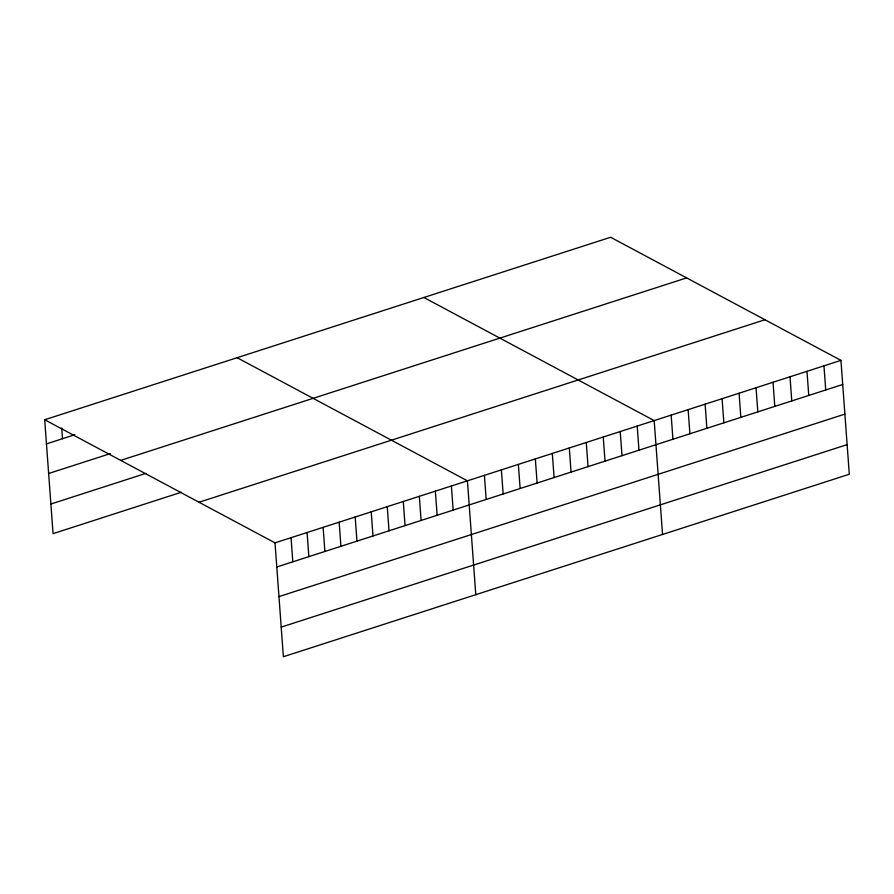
<?xml version="1.0" encoding="UTF-8"?>
<svg xmlns="http://www.w3.org/2000/svg" width="894" height="894" viewBox="0 0 894 894"><rect width="100%" height="100%" fill="white"/><g stroke="black" fill="none" stroke-linecap="round" stroke-linejoin="round"><path stroke-width="1.34" d="M44.7 419.755L610.624 237.268L840.941 360.371L849.3 474.245L283.376 656.732L275.017 542.859L44.7 419.755L53.059 533.629L181.337 492.259M46.477 443.882L74.839 434.73M48.645 473.496L110.32 453.604M120.701 460.376L686.626 277.9M50.891 504.015L145.856 473.384M199.016 502.238L764.94 319.75M275.017 542.859L840.941 360.371M276.782 566.986L842.707 384.498M278.962 596.6L844.886 414.112M281.197 627.107L847.121 444.631M423.868 297.49L654.184 420.593L662.543 534.467M237.111 357.712L467.428 480.816L475.787 594.689M823.955 365.847L825.732 389.974M806.98 371.323L808.757 395.45M790.005 376.799L791.771 400.925M773.031 382.274L774.796 406.401M756.045 387.75L757.821 411.877M739.07 393.226L740.847 417.342M722.095 398.702L723.861 422.817M705.12 404.166L706.886 428.293M688.134 409.642L689.911 433.769M671.159 415.118L672.936 439.245M637.21 426.069L638.975 450.196M620.224 431.545L622 455.672M603.249 437.021L605.026 461.148M586.274 442.496L588.04 466.612M569.299 447.972L571.065 472.088M552.313 453.437L554.09 477.564M535.338 458.913L537.115 483.039M518.364 464.388L520.129 488.515M501.389 469.864L503.154 493.991M484.403 475.34L486.18 499.467M451.392 485.99L453.169 510.105M435.356 491.152L437.132 515.279M419.32 496.326L421.096 520.453M403.295 501.5L405.06 525.616M387.258 506.663L389.024 530.79M371.222 511.837L372.988 535.964M355.186 517.011L356.963 541.127M339.15 522.174L340.927 546.301M323.114 527.348L324.891 551.475M307.078 532.522L308.855 556.638M291.053 537.685L292.819 561.812M61.72 427.991L62.502 438.708"/></g></svg>
